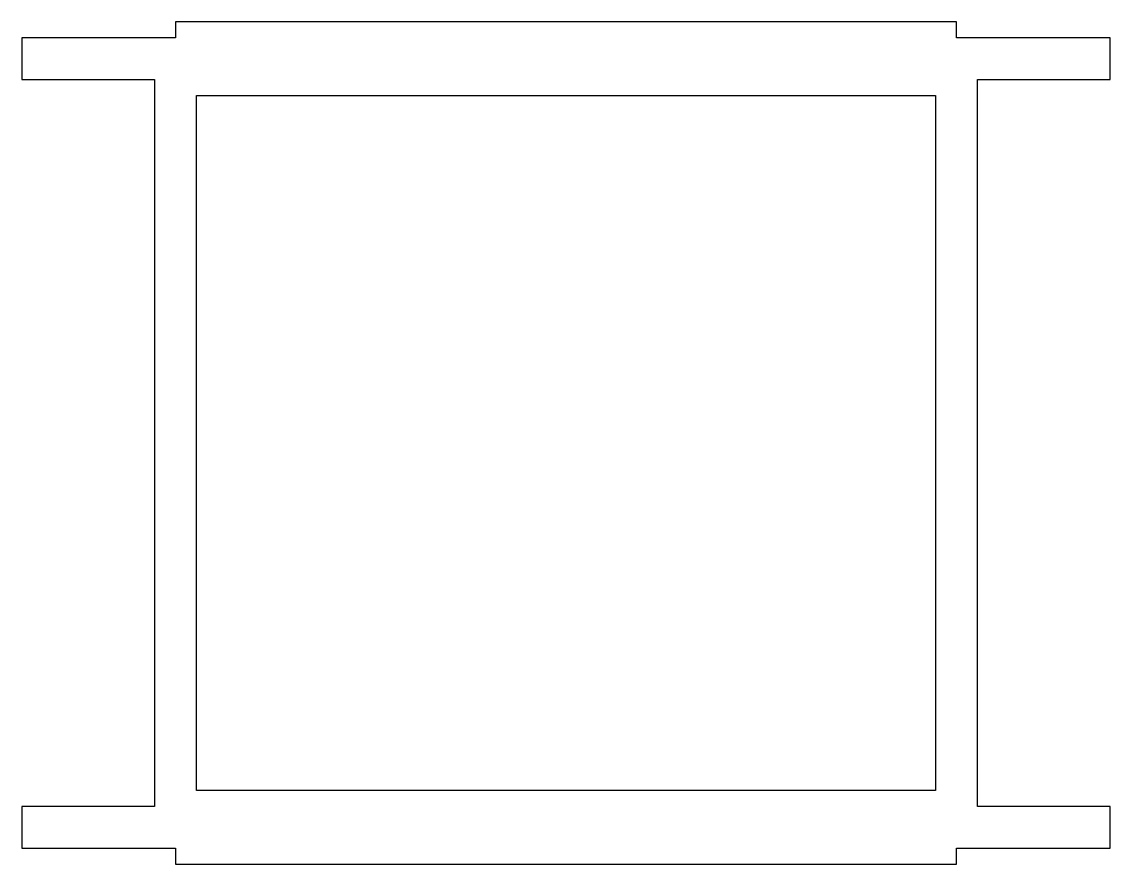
# Model space of a CAD drawing. Extents: x -17.7 to 17.7, y -13.7 to 13.7.
import ezdxf

# ---------------------------------------------------------------- set-up
doc = ezdxf.new("R2010")
doc.units = 0

msp = doc.modelspace()

# ---------------------------------------------------------------- linework, layer by layer
at = {"layer": 'COPPER (ANNEALED)'}
for points in [[(-12.7, 13.7), (-12.7, 13.18), (-17.7, 13.18), (-17.7, 11.82), (-13.38, 11.82), (-13.38, -11.82), (-17.7, -11.82), (-17.7, -13.18), (-12.7, -13.18), (-12.7, -13.7), (12.7, -13.7), (12.7, -13.18), (17.7, -13.18), (17.7, -11.82), (13.38, -11.82), (13.38, 11.82), (17.7, 11.82), (17.7, 13.18), (12.7, 13.18), (12.7, 13.7)], [(12.02, 11.3), (12.02, -11.3), (-12.02, -11.3), (-12.02, 11.3)]]:
    msp.add_lwpolyline(points, close=True, dxfattribs=at)

doc.saveas('drawing.dxf')
